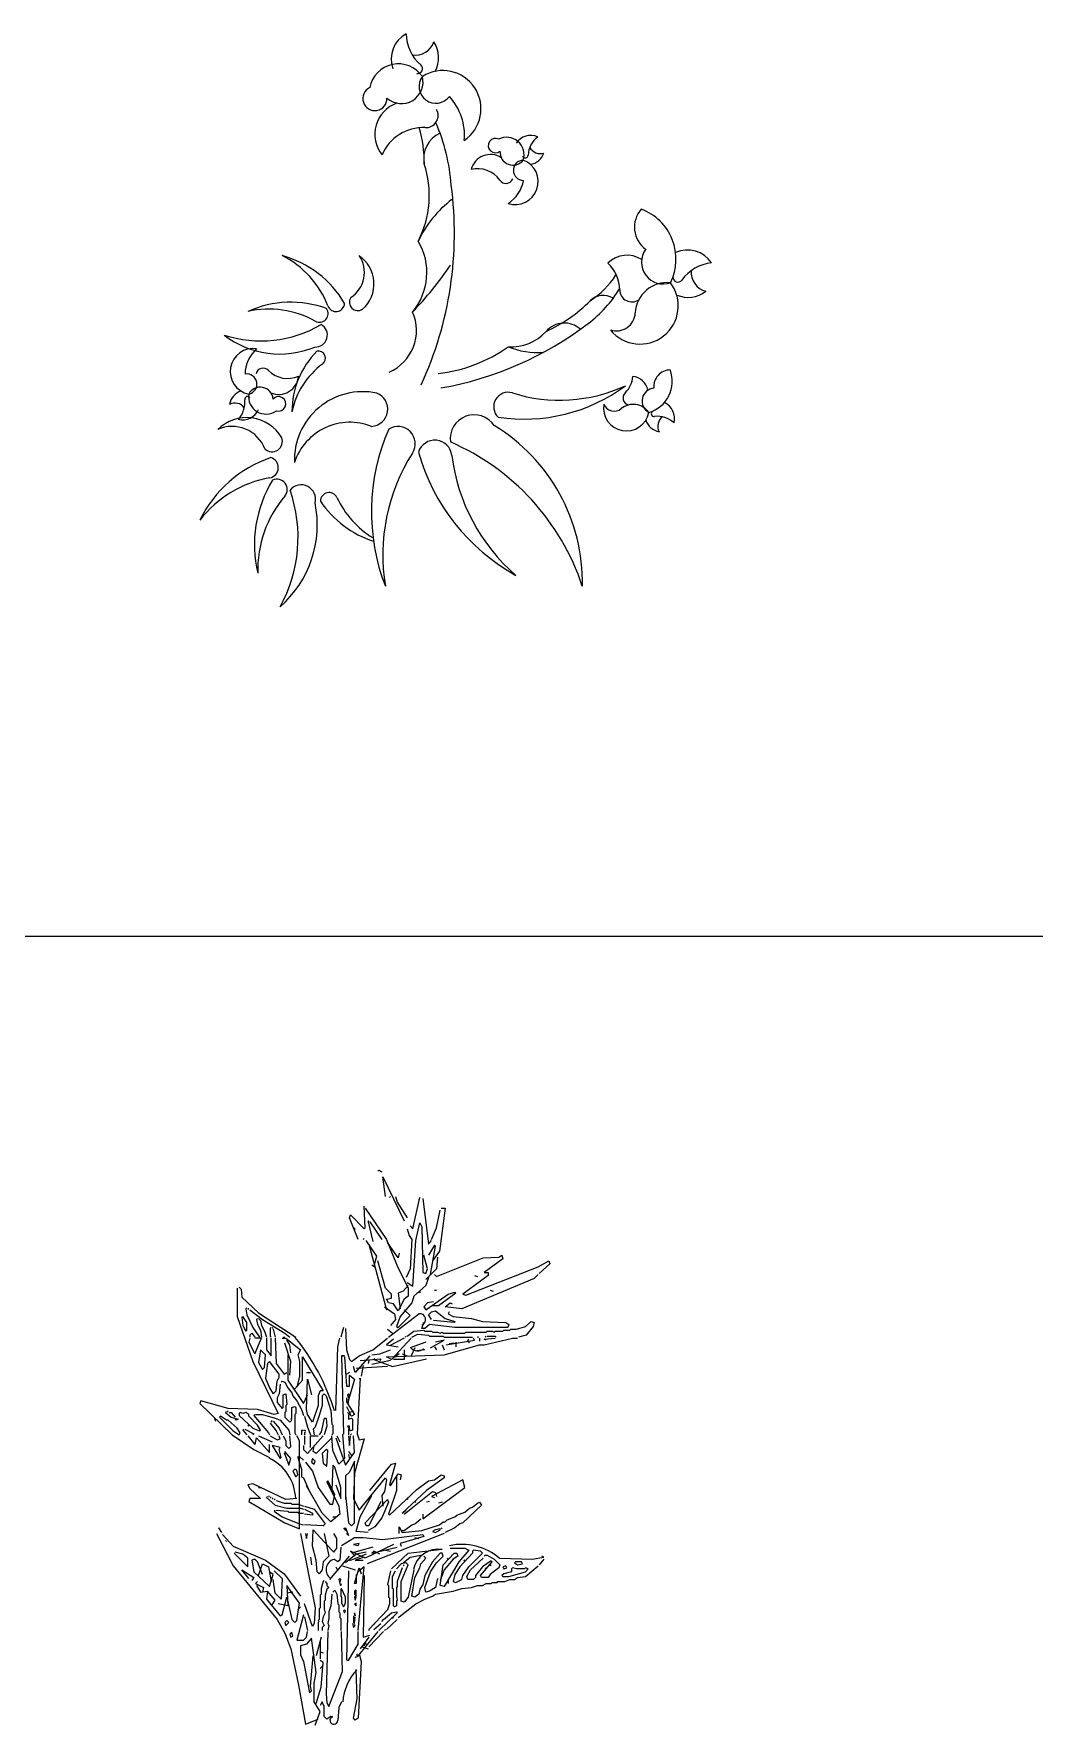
# Model space of a CAD drawing. Header units: millimetres. Extents: x 284148 to 331264, y 78716 to 101523.
# Drawn here: x 315085 to 318891, y 89466 to 95900 of the extents above; entities that cross this region are included whole.
import ezdxf

# ---------------------------------------------------------------- set-up
doc = ezdxf.new("R2010")
doc.units = ezdxf.units.MM
doc.layers.add('www.cad-blocks.net', color=7, linetype='Continuous')

# ---------------------------------------------------------------- blocks, each defined once
blk = doc.blocks.new('A$C7C1D5A16')
for centre, radius, start, end in [((838, 2083.2), 110.5, 118.69236, 198.90663), ((941.1, 2181), 156.2, 180.3306, 229.73372), ((819.9, 2174), 74.6, 260.28803, 340.78964), ((797.9, 2089.5), 110.1, 331.76072, 32.96368), ((755.1, 1954.9), 110.9, 34.62404, 169.37671), ((828.1, 2047.6), 18.7, 261.11853, 49.73372), ((766.3, 1997.3), 82.7, 228.54531, 14.48087), ((897.9, 1980), 64, 143.70498, 323.36093), ((923.9, 1895), 145.4, 304.07791, 122.24481), ((665.7, 1933.9), 45.9, 115.41286, 1.74145), ((789.9, 1795.4), 216.5, 354.48358, 42.58242), ((791.3, 1797.8), 125.9, 109.57398, 218.5089), ((860.2, 1869.5), 46.2, 265.87849, 29.59515), ((850.3, 1652.2), 171.3, 87.80547, 156.90038), ((364.9, 1688.3), 488.7, 359.60502, 16.02094), ((956.1, 1706.5), 104.8, 113.96926, 191.8338), ((250, 1556.1), 707.7, 3.89612, 23.82534), ((1124.2, 1755), 27.5, 62.83986, 309.16845), ((1166.8, 1720.1), 66.5, 342.05104, 116.80371), ((1258.1, 1727.4), 66.3, 66.11936, 146.33363), ((1342.4, 1713.9), 93.7, 127.7576, 177.16072), ((1294.8, 1769.1), 44.8, 207.71503, 288.21665), ((492, 1565.4), 380.8, 333.09577, 18.29709), ((1105.1, 1645.5), 75.6, 57.00098, 165.9359), ((1191.1, 1730.2), 49.6, 175.97231, 321.90787), ((1199.8, 1617.8), 87.2, 251.50491, 69.67181), ((1230.9, 1661.2), 38.4, 91.13198, 270.78794), ((1237.6, 1719.1), 11.2, 208.54553, 357.16072), ((1246.6, 1748.8), 66.1, 279.18772, 340.39068), ((1057.3, 1564.3), 102.8, 35.23248, 104.32738), ((1164.4, 1638.8), 27.7, 213.30549, 337.02215), ((1103.5, 1645.3), 129.9, 301.91058, 350.00942), ((1206.9, 1217.9), 414.2, 126.766, 155.25366), ((-408.4, 1421.9), 1376.6, 335.2259, 7.60996), ((1757.7, 1444.8), 104.4, 139.0942, 234.04378), ((1609.1, 1323.2), 202.4, 333.6068, 69.84738), ((629.4, 1272), 234, 319.96882, 30.65932), ((1762.9, 1311.2), 82.7, 143.51231, 289.44787), ((1854.7, 1247.2), 110.5, 33.65936, 113.87362), ((211.4, 958.4), 391.3, 30.02269, 74.96357), ((150.6, 1014.3), 360.7, 21.21352, 63.24297), ((514.4, 1272), 111.5, 302.06648, 35.25457), ((532.2, 1229), 130, 311.84104, 55.70555), ((-178.6, 2069.2), 1368.5, 316.16904, 325.78349), ((1624.8, 1235.2), 102.8, 56.92908, 134.85386), ((1454.6, 1203.7), 142.9, 0.84549, 46.8638), ((1961.1, 1152.9), 156.2, 95.2976, 144.70072), ((1308.1, 1438.2), 325.8, 302.85904, 327.52722), ((1674.6, 1145.3), 145.4, 219.04491, 37.21181), ((1601.5, 1251.4), 22, 143.31667, 147.52722), ((1777.4, 1113), 120.9, 83.83332, 177.27547), ((1818.4, 1254), 18.7, 176.08552, 324.70072), ((1943.6, 1273.1), 74.6, 175.25503, 255.75664), ((345.1, 768), 391.3, 69.5681, 114.50898), ((601.4, 1160), 32.9, 147.71867, 302.24609), ((1082.6, 1565.6), 568.1, 294.40299, 315.08782), ((1192.4, 1453.8), 471.8, 307.15014, 329.11092), ((1534.3, 1115.2), 69.9, 57.22328, 135.08782), ((1643.7, 1206.5), 46.2, 180.84549, 304.56215), ((1857.5, 1287.7), 110.1, 246.72772, 307.93068), ((262.7, 772.3), 360.7, 60.75893, 102.78838), ((454.9, 1115.7), 32.9, 240.75893, 35.28635), ((517.5, 1156.7), 32.9, 201.21352, 355.74094), ((652.4, 1051.1), 171.4, 293.19987, 24.25295), ((1584.5, 1122.2), 72.1, 251.55125, 357.27547), ((231.6, 1466.7), 454.6, 252.04513, 300.32957), ((303.4, 1309.4), 347.3, 232.3972, 292.57331), ((439.3, 1034.2), 45.6, 266.81496, 61.34238), ((689.5, 2117.5), 1304.5, 280.01468, 307.15014), ((1185.5, 1166.4), 176.9, 265.77083, 318.12692), ((1386.6, 988.7), 91.3, 47.6866, 139.33099), ((202, 895.6), 87.2, 80.96234, 259.12924), ((301.5, 884.3), 129.9, 131.36801, 179.46685), ((676.3, 743), 326.1, 135.1626, 180.10348), ((450.2, 946.1), 27.4, 306.35343, 100.88086), ((849.9, 1437.1), 551.4, 275.84532, 305.80576), ((1286.7, 1270.3), 302.8, 247.83022, 273.73337), ((240.3, 880.7), 27.7, 42.76292, 166.47958), ((644.6, 681.9), 300.6, 126.35343, 168.38289), ((1676, 857.1), 121.5, 285.25422, 21.4948), ((1789.8, 839), 62.7, 90.74162, 185.69121), ((178.5, 847.7), 38.4, 280.58941, 100.24536), ((333.8, 971.8), 102.8, 224.6899, 293.78481), ((299.9, 883.8), 75.6, 246.45841, 355.39333), ((1232.2, 1366.4), 652.2, 261.44603, 306.38691), ((1368.2, 1387.7), 601.2, 252.63686, 294.66631), ((1560.8, 878.8), 85.8, 312.49291, 358.51122), ((1642.8, 815), 61.7, 8.5765, 86.50128), ((177.4, 758.7), 66.1, 108.64515, 169.84811), ((133.1, 730.7), 44.8, 37.17246, 117.67407), ((77.1, 777.4), 93.7, 317.21503, 6.61815), ((181.3, 789.5), 11.2, 38.00295, 186.61815), ((251.3, 800.1), 66.5, 171.50847, 306.26114), ((229, 786.2), 49.6, 5.42974, 151.3653), ((299.1, 772.7), 27.5, 252.29729, 138.62588), ((619.2, 559), 259.9, 78.12447, 181.98898), ((648.6, 752.2), 65.7, 274.0021, 68.52952), ((1172.4, 761.6), 54.8, 72.63686, 227.16428), ((1637.5, 795.1), 27.7, 132.49291, 256.20957), ((1731.9, 783.4), 49.6, 95.15973, 241.09529), ((1739.8, 716.7), 66.3, 345.30678, 65.52105), ((177.1, 564), 156, 30.74172, 134.60623), ((162.4, 777.9), 66.3, 255.57679, 335.79105), ((1043.3, 639.7), 91.3, 33.09838, 187.6258), ((1622.4, 756.8), 87.2, 170.69233, 348.85923), ((1576.1, 788), 43.3, 203.19868, 308.92289), ((1648.9, 697.9), 72.6, 35.48074, 128.92289), ((1759.1, 731.6), 66.1, 198.37514, 259.5781), ((1728.4, 735.7), 11.2, 127.73295, 276.34814), ((1740, 631.4), 93.7, 46.94502, 96.34814), ((1786.9, 687.2), 44.8, 126.90245, 207.40407), ((122.3, 553), 133.8, 20.96716, 114.15524), ((274.3, 629.5), 39.4, 226.61935, 21.14677), ((571, 479.4), 223, 68.34991, 161.538), ((1435.1, 362), 782.7, 156.30612, 201.247), ((753.3, 620.8), 65.7, 327.49695, 122.02437), ((760.5, 95), 694.7, 358.68063, 58.85674), ((1417.2, 197.8), 721.5, 147.49695, 189.5264), ((893.4, 568.4), 65.7, 7.04236, 161.56978), ((1583.9, 803), 782.7, 195.85153, 240.79241), ((591.9, -207), 909.2, 18.32856, 66.613), ((421.6, 123.8), 469.6, 108.92337, 153.86425), ((258.8, 530), 39.4, 280.1142, 74.64162), ((1674.6, 665), 721.5, 187.04236, 229.07181), ((341.8, 65), 432.9, 100.1142, 142.14365), ((676.7, 237.2), 469.6, 148.46878, 193.40965), ((292.6, 446.8), 39.4, 319.65961, 114.18703), ((385, 409.6), 54.8, 345.71563, 140.24305), ((652.7, 141.1), 432.9, 139.65961, 181.68906), ((-172.2, 264.9), 545.5, 330.94581, 19.23025), ((29.6, 313.2), 416.8, 311.29788, 11.47399), ((491.3, 402.1), 32.9, 25.25411, 179.78153), ((782.6, 621.4), 391.3, 214.06328, 251.82082), ((847.3, 570), 360.7, 205.25411, 238.49515)]:
    blk.add_arc(centre, radius, start, end)
blk = doc.blocks.new('A$C30AC3F94')
for p, q in [((676.7, 2108.1), (680.4, 2111.8)), ((680.4, 2111.8), (691.6, 2104.4)), ((695.3, 2085.8), (777.1, 1918.5)), ((706.4, 2011.4), (695.3, 2085.8)), ((721.3, 2007.7), (725, 2011.4)), ((743.6, 2011.4), (751, 1989.1)), ((810.5, 1888.7), (836.6, 2007.7)), ((836.6, 2007.7), (832.8, 2000.3)), ((847.7, 2004), (870, 1829.2)), ((568.9, 1929.6), (572.6, 1940.8)), ((572.6, 1940.8), (624.6, 1888.7)), ((628.4, 1892.4), (624.6, 1974.2)), ((628.4, 1966.8), (710.1, 1847.8)), ((751, 1989.1), (788.2, 1929.6)), ((899.8, 1892.4), (914.6, 1959.4)), ((933.2, 1966.8), (910.9, 1803.2)), ((918.4, 1966.8), (933.2, 1966.8)), ((602.3, 1847.8), (568.9, 1929.6)), ((587.5, 1892.4), (587.5, 1881.3)), ((624.6, 1888.7), (628.4, 1892.4)), ((639.5, 1914.8), (643.2, 1918.5)), ((643.2, 1918.5), (639.5, 1914.8)), ((639.5, 1914.8), (658.1, 1840.4)), ((646.9, 1914.8), (691.6, 1847.8)), ((788.2, 1888.7), (795.7, 1862.7)), ((799.4, 1899.9), (810.5, 1888.7)), ((821.7, 1844.1), (836.6, 1911)), ((836.6, 1911), (844, 1896.2)), ((844, 1896.2), (847.7, 1721.4)), ((881.2, 1847.8), (899.8, 1892.4)), ((620.9, 1847.8), (624.6, 1851.5)), ((673, 1784.6), (632.1, 1844.1)), ((643.2, 1829.2), (710.1, 1580.1)), ((710.1, 1847.8), (751, 1747.4)), ((754.8, 1777.2), (713.9, 1836.7)), ((795.7, 1862.7), (806.8, 1847.8)), ((806.8, 1847.8), (799.4, 1736.3)), ((810.5, 1669.4), (821.7, 1844.1)), ((870, 1829.2), (881.2, 1844.1)), ((892.3, 1825.5), (870, 1788.3)), ((877.5, 1714), (896, 1821.8)), ((910.9, 1803.2), (884.9, 1766)), ((896, 1821.8), (892.3, 1825.5)), ((654.4, 1751.2), (661.8, 1743.7)), ((661.8, 1743.7), (673, 1784.6)), ((706.4, 1661.9), (676.7, 1766)), ((751, 1747.4), (791.9, 1661.9)), ((758.5, 1795.8), (754.8, 1777.2)), ((866.3, 1736.3), (851.4, 1788.3)), ((903.5, 1780.9), (899.8, 1736.3)), ((899.8, 1706.5), (1078.2, 1777.2)), ((1011.3, 1635.9), (1286.4, 1743.7)), ((1078.2, 1777.2), (1137.7, 1780.9)), ((1152.6, 1773.5), (1081.9, 1721.4)), ((1137.7, 1780.9), (1148.9, 1788.3)), ((1148.9, 1788.3), (1152.6, 1773.5)), ((1286.4, 1743.7), (1327.3, 1766)), ((1331, 1754.9), (1290.1, 1717.7)), ((1327.3, 1766), (1331, 1754.9)), ((791.9, 1673.1), (773.4, 1650.8)), ((799.4, 1736.3), (784.5, 1702.8)), ((788.2, 1684.2), (810.5, 1669.4)), ((858.9, 1673.1), (814.2, 1632.2)), ((847.7, 1721.4), (858.9, 1717.7)), ((858.9, 1717.7), (866.3, 1736.3)), ((899.8, 1736.3), (858.9, 1695.4)), ((870, 1702.8), (858.9, 1673.1)), ((892.3, 1714), (899.8, 1706.5)), ((1271.6, 1699.1), (996.4, 1583.9)), ((1096.8, 1710.3), (1000.1, 1639.6)), ((1044.8, 1710.3), (1055.9, 1706.5)), ((1081.9, 1721.4), (1096.8, 1721.4)), ((1096.8, 1721.4), (1096.8, 1710.3)), ((1286.4, 1714), (1271.6, 1699.1)), ((141.3, 1661.9), (141.3, 1554.1)), ((148.7, 1665.7), (156.2, 1658.2)), ((156.2, 1658.2), (159.9, 1628.5)), ((159.9, 1628.5), (223.1, 1569)), ((728.7, 1639.6), (706.4, 1661.9)), ((710.1, 1621), (728.7, 1624.8)), ((717.6, 1606.2), (710.1, 1621)), ((728.7, 1624.8), (728.7, 1639.6)), ((773.4, 1650.8), (754.8, 1643.3)), ((754.8, 1643.3), (762.2, 1583.9)), ((777.1, 1621), (754.8, 1576.4)), ((791.9, 1632.2), (777.1, 1621)), ((791.9, 1661.9), (791.9, 1632.2)), ((814.2, 1632.2), (806.8, 1606.2)), ((840.3, 1647.1), (825.4, 1643.3)), ((858.9, 1580.1), (944.4, 1639.6)), ((888.6, 1609.9), (866.3, 1606.2)), ((892.3, 1654.5), (899.8, 1654.5)), ((974.1, 1643.3), (907.2, 1595)), ((944.4, 1639.6), (970.4, 1647.1)), ((970.4, 1647.1), (974.1, 1643.3)), ((1000.1, 1639.6), (1011.3, 1635.9)), ((1104.2, 1654.5), (1115.4, 1650.8)), ((141.3, 1554.1), (200.8, 1383.1)), ((163.6, 1554.1), (159.9, 1550.4)), ((159.9, 1550.4), (163.6, 1520.7)), ((178.5, 1531.8), (163.6, 1554.1)), ((174.8, 1583.9), (178.5, 1587.6)), ((178.5, 1587.6), (174.8, 1583.9)), ((174.8, 1583.9), (178.5, 1561.5)), ((178.5, 1561.5), (200.8, 1513.2)), ((182.2, 1583.9), (185.9, 1583.9)), ((185.9, 1583.9), (182.2, 1583.9)), ((189.6, 1580.1), (238, 1543)), ((215.7, 1543), (219.4, 1546.7)), ((219.4, 1546.7), (215.7, 1543)), ((223.1, 1569), (364.4, 1476)), ((223.1, 1546.7), (230.5, 1539.2)), ((702.7, 1591.3), (739.9, 1565.3)), ((736.2, 1602.4), (717.6, 1606.2)), ((717.6, 1476), (832.8, 1565.3)), ((754.8, 1576.4), (736.2, 1602.4)), ((739.9, 1565.3), (743.6, 1543)), ((762.2, 1554.1), (747.3, 1516.9)), ((754.8, 1513.2), (799.4, 1557.8)), ((806.8, 1606.2), (762.2, 1554.1)), ((799.4, 1557.8), (777.1, 1580.1)), ((866.3, 1606.2), (851.4, 1591.3)), ((851.4, 1591.3), (858.9, 1580.1)), ((870, 1561.5), (881.2, 1572.7)), ((881.2, 1543), (870, 1561.5)), ((881.2, 1572.7), (896, 1576.4)), ((907.2, 1595), (884.9, 1595)), ((896, 1576.4), (933.2, 1546.7)), ((933.2, 1591.3), (951.8, 1606.2)), ((996.4, 1583.9), (933.2, 1591.3)), ((933.2, 1546.7), (970.4, 1535.5)), ((948.1, 1572.7), (944.4, 1565.3)), ((944.4, 1565.3), (963, 1554.1)), ((951.8, 1606.2), (959.2, 1602.4)), ((963, 1554.1), (1033.6, 1546.7)), ((1033.6, 1546.7), (1074.5, 1535.5)), ((163.6, 1520.7), (174.8, 1498.3)), ((174.8, 1498.3), (178.5, 1502.1)), ((178.5, 1502.1), (178.5, 1531.8)), ((189.6, 1483.5), (197.1, 1490.9)), ((189.6, 1483.5), (189.6, 1476)), ((197.1, 1490.9), (208.2, 1476)), ((200.8, 1513.2), (226.8, 1476)), ((215.7, 1543), (219.4, 1524.4)), ((219.4, 1524.4), (230.5, 1502.1)), ((230.5, 1539.2), (234.2, 1520.7)), ((230.5, 1502.1), (234.2, 1476)), ((234.2, 1520.7), (245.4, 1498.3)), ((238, 1543), (323.5, 1490.9)), ((245.4, 1498.3), (252.8, 1476)), ((267.7, 1509.5), (271.4, 1513.2)), ((271.4, 1513.2), (267.7, 1509.5)), ((267.7, 1509.5), (267.7, 1479.8)), ((275.1, 1513.2), (278.9, 1509.5)), ((278.9, 1509.5), (275.1, 1513.2)), ((278.9, 1505.8), (286.3, 1476)), ((323.5, 1490.9), (342.1, 1476)), ((546.6, 1513.2), (535.4, 1476)), ((554, 1509.5), (557.7, 1427.7)), ((713.9, 1505.8), (732.5, 1490.9)), ((743.6, 1543), (725, 1520.7)), ((747.3, 1516.9), (754.8, 1513.2)), ((788.2, 1479.8), (814.2, 1498.3)), ((806.8, 1476), (829.1, 1487.2)), ((814.2, 1498.3), (851.4, 1502.1)), ((829.1, 1487.2), (870, 1483.5)), ((844, 1509.5), (851.4, 1531.8)), ((855.1, 1509.5), (844, 1509.5)), ((851.4, 1531.8), (847.7, 1528.1)), ((851.4, 1502.1), (855.1, 1498.3)), ((873.7, 1524.4), (855.1, 1509.5)), ((855.1, 1498.3), (881.2, 1498.3)), ((870, 1483.5), (873.7, 1479.8)), ((970.4, 1513.2), (873.7, 1524.4)), ((881.2, 1498.3), (884.9, 1494.6)), ((884.9, 1494.6), (903.5, 1494.6)), ((966.7, 1531.8), (888.6, 1539.2)), ((903.5, 1494.6), (914.6, 1490.9)), ((914.6, 1490.9), (922.1, 1494.6)), ((922.1, 1494.6), (925.8, 1490.9)), ((925.8, 1490.9), (1007.6, 1490.9)), ((970.4, 1535.5), (966.7, 1531.8)), ((1171.2, 1513.2), (970.4, 1513.2)), ((1007.6, 1490.9), (1011.3, 1494.6)), ((1011.3, 1494.6), (1089.4, 1494.6)), ((1074.5, 1535.5), (1163.7, 1531.8)), ((1089.4, 1494.6), (1093.1, 1498.3)), ((1093.1, 1498.3), (1111.7, 1498.3)), ((1111.7, 1498.3), (1119.1, 1494.6)), ((1119.1, 1494.6), (1122.8, 1498.3)), ((1122.8, 1498.3), (1152.6, 1498.3)), ((1152.6, 1498.3), (1156.3, 1502.1)), ((1156.3, 1502.1), (1178.6, 1502.1)), ((1163.7, 1531.8), (1174.9, 1524.4)), ((1174.9, 1524.4), (1171.2, 1513.2)), ((1178.6, 1502.1), (1182.3, 1505.8)), ((1182.3, 1505.8), (1204.6, 1505.8)), ((1204.6, 1505.8), (1238.1, 1516.9)), ((1241.8, 1483.5), (1212.1, 1476)), ((1238.1, 1516.9), (1260.4, 1535.5)), ((1267.8, 1516.9), (1241.8, 1483.5)), ((1260.4, 1535.5), (1271.6, 1531.8)), ((1271.6, 1531.8), (1267.8, 1516.9)), ((189.6, 1472.3), (185.9, 1457.4)), ((185.9, 1457.4), (208.2, 1412.8)), ((234.2, 1472.3), (208.2, 1472.3)), ((208.2, 1412.8), (234.2, 1472.3)), ((230.5, 1427.7), (223.1, 1379.4)), ((249.1, 1409.1), (230.5, 1427.7)), ((252.8, 1472.3), (252.8, 1427.7)), ((252.8, 1427.7), (271.4, 1405.4)), ((267.7, 1479.8), (271.4, 1476)), ((271.4, 1405.4), (271.4, 1472.3)), ((286.3, 1472.3), (290, 1375.6)), ((312.3, 1472.3), (327.2, 1472.3)), ((316, 1476), (323.5, 1476)), ((345.8, 1383.1), (323.5, 1453.7)), ((327.2, 1472.3), (383, 1427.7)), ((342.1, 1446.3), (330.9, 1464.9)), ((345.8, 1416.5), (342.1, 1446.3)), ((383, 1427.7), (371.8, 1409.1)), ((516.8, 1197.2), (524.2, 1438.9)), ((524.2, 1438.9), (531.7, 1472.3)), ((557.7, 1427.7), (568.9, 1390.5)), ((606, 1405.4), (658.1, 1427.7)), ((658.1, 1427.7), (713.9, 1472.3)), ((684.1, 1412.8), (725, 1427.7)), ((736.2, 1468.6), (710.1, 1446.3)), ((710.1, 1446.3), (754.8, 1438.9)), ((777.1, 1472.3), (721.3, 1442.6)), ((803.1, 1472.3), (728.7, 1390.5)), ((777.1, 1427.7), (777.1, 1390.5)), ((780.8, 1476), (784.5, 1479.8)), ((784.5, 1479.8), (780.8, 1476)), ((858.9, 1457.4), (799.4, 1435.1)), ((818, 1435.1), (803.1, 1405.4)), ((855.1, 1427.7), (825.4, 1424)), ((873.7, 1479.8), (925.8, 1479.8)), ((877.5, 1435.1), (929.5, 1464.9)), ((892.3, 1438.9), (899.8, 1427.7)), ((929.5, 1464.9), (896, 1457.4)), ((922.1, 1446.3), (929.5, 1427.7)), ((925.8, 1479.8), (929.5, 1476)), ((929.5, 1476), (1037.3, 1476)), ((929.5, 1409.1), (1063.4, 1446.3)), ((936.9, 1446.3), (1044.8, 1464.9)), ((966.7, 1453.7), (948.1, 1450)), ((974.1, 1457.4), (974.1, 1438.9)), ((1018.7, 1464.9), (1022.5, 1468.6)), ((1022.5, 1468.6), (1018.7, 1464.9)), ((1026.2, 1453.7), (1018.7, 1464.9)), ((1044.8, 1464.9), (1041, 1472.3)), ((1055.9, 1476), (1059.6, 1476)), ((1059.6, 1476), (1055.9, 1476)), ((1063.4, 1472.3), (1063.4, 1461.2)), ((1063.4, 1446.3), (1081.9, 1446.3)), ((1081.9, 1446.3), (1189.8, 1472.3)), ((1081.9, 1468.6), (1122.8, 1472.3)), ((1089.4, 1464.9), (1081.9, 1468.6)), ((1085.7, 1476), (1089.4, 1479.8)), ((1089.4, 1479.8), (1085.7, 1476)), ((1093.1, 1479.8), (1122.8, 1479.8)), ((1122.8, 1479.8), (1126.6, 1476)), ((1189.8, 1472.3), (1208.4, 1472.3)), ((200.8, 1383.1), (297.5, 1186)), ((223.1, 1379.4), (238, 1353.3)), ((238, 1353.3), (245.4, 1360.8)), ((245.4, 1360.8), (249.1, 1409.1)), ((256.6, 1375.6), (249.1, 1319.9)), ((264, 1383.1), (256.6, 1375.6)), ((301.2, 1334.8), (264, 1383.1)), ((290, 1375.6), (319.8, 1334.8)), ((334.6, 1409.1), (334.6, 1312.4)), ((342.1, 1331), (345.8, 1383.1)), ((371.8, 1409.1), (379.2, 1383.1)), ((379.2, 1383.1), (379.2, 1327.3)), ((390.4, 1312.4), (390.4, 1401.7)), ((390.4, 1401.7), (468.5, 1271.5)), ((539.1, 1405.4), (550.3, 1405.4)), ((550.3, 1405.4), (539.1, 1405.4)), ((539.1, 1405.4), (546.6, 1108)), ((550.3, 1401.7), (557.7, 1290.1)), ((568.9, 1390.5), (576.3, 1383.1)), ((576.3, 1383.1), (606, 1405.4)), ((591.2, 1342.2), (583.7, 1364.5)), ((646.9, 1405.4), (591.2, 1342.2)), ((713.9, 1364.5), (594.9, 1357.1)), ((609.8, 1386.8), (687.8, 1394.2)), ((620.9, 1368.2), (613.5, 1327.3)), ((643.2, 1386.8), (639.5, 1375.6)), ((654.4, 1409.1), (684.1, 1412.8)), ((725, 1386.8), (654.4, 1371.9)), ((665.5, 1394.2), (661.8, 1390.5)), ((661.8, 1390.5), (732.5, 1364.5)), ((687.8, 1394.2), (684.1, 1386.8)), ((710.1, 1401.7), (929.5, 1409.1)), ((728.7, 1390.5), (710.1, 1401.7)), ((732.5, 1364.5), (862.6, 1394.2)), ((758.5, 1412.8), (736.2, 1398)), ((777.1, 1390.5), (736.2, 1390.5)), ((769.6, 1412.8), (788.2, 1405.4)), ((249.1, 1319.9), (264, 1282.7)), ((290, 1271.5), (293.7, 1308.7)), ((293.7, 1308.7), (301.2, 1323.6)), ((301.2, 1323.6), (301.2, 1334.8)), ((304.9, 1297.6), (301.2, 1260.4)), ((308.6, 1305), (312.3, 1308.7)), ((312.3, 1308.7), (323.5, 1305)), ((319.8, 1334.8), (330.9, 1342.2)), ((323.5, 1305), (334.6, 1282.7)), ((334.6, 1312.4), (394.1, 1223.2)), ((360.7, 1279), (390.4, 1312.4)), ((379.2, 1327.3), (368.1, 1286.4)), ((405.3, 1342.2), (420.1, 1342.2)), ((405.3, 1200.9), (409, 1316.2)), ((409, 1316.2), (423.9, 1256.7)), ((568.9, 1342.2), (557.7, 1334.8)), ((557.7, 1290.1), (568.9, 1290.1)), ((587.5, 1316.2), (561.4, 1223.2)), ((568.9, 1290.1), (568.9, 1331)), ((568.9, 1331), (587.5, 1316.2)), ((609.8, 1319.9), (598.6, 1108)), ((609.8, 1319.9), (606, 1316.2)), ((3.7, 1234.4), (0, 1223.2)), ((0, 1223.2), (122.7, 1104.2)), ((107.8, 1204.6), (3.7, 1234.4)), ((264, 1282.7), (278.9, 1260.4)), ((278.9, 1260.4), (290, 1271.5)), ((301.2, 1260.4), (293.7, 1245.5)), ((293.7, 1245.5), (293.7, 1226.9)), ((293.7, 1226.9), (312.3, 1204.6)), ((316, 1256.7), (327.2, 1260.4)), ((316, 1208.3), (316, 1256.7)), ((327.2, 1260.4), (330.9, 1219.5)), ((334.6, 1282.7), (349.5, 1264.1)), ((349.5, 1264.1), (353.2, 1253)), ((353.2, 1253), (368.1, 1234.4)), ((368.1, 1234.4), (386.7, 1200.9)), ((394.1, 1223.2), (409, 1256.7)), ((457.3, 1271.5), (449.9, 1253)), ((449.9, 1253), (449.9, 1215.8)), ((468.5, 1271.5), (457.3, 1271.5)), ((464.8, 1253), (472.2, 1260.4)), ((464.8, 1253), (464.8, 1215.8)), ((472.2, 1260.4), (479.6, 1253)), ((479.6, 1253), (498.2, 1197.2)), ((557.7, 1245.5), (557.7, 1230.6)), ((557.7, 1230.6), (565.1, 1223.2)), ((565.1, 1260.4), (561.4, 1256.7)), ((561.4, 1256.7), (565.1, 1245.5)), ((561.4, 1223.2), (587.5, 1182.3)), ((568.9, 1256.7), (565.1, 1260.4)), ((565.1, 1245.5), (568.9, 1256.7)), ((565.1, 1223.2), (565.1, 1241.8)), ((55.8, 1167.4), (59.5, 1156.3)), ((78.1, 1174.9), (74.4, 1171.2)), ((74.4, 1171.2), (126.4, 1119.1)), ((100.4, 1160), (78.1, 1174.9)), ((96.7, 1189.8), (100.4, 1193.5)), ((100.4, 1193.5), (96.7, 1189.8)), ((96.7, 1189.8), (119, 1171.2)), ((107.8, 1160), (100.4, 1160)), ((104.1, 1193.5), (107.8, 1193.5)), ((107.8, 1193.5), (104.1, 1193.5)), ((219.4, 1200.9), (107.8, 1204.6)), ((141.3, 1130.3), (107.8, 1160)), ((111.6, 1189.8), (119, 1189.8)), ((119, 1189.8), (133.9, 1171.2)), ((119, 1171.2), (145, 1163.7)), ((137.6, 1160), (133.9, 1163.7)), ((145, 1163.7), (137.6, 1160)), ((152.5, 1189.8), (148.7, 1186)), ((148.7, 1186), (148.7, 1178.6)), ((148.7, 1178.6), (200.8, 1130.3)), ((163.6, 1186), (152.5, 1189.8)), ((174.8, 1189.8), (163.6, 1186)), ((185.9, 1182.3), (174.8, 1189.8)), ((185.9, 1174.9), (185.9, 1182.3)), ((219.4, 1141.4), (185.9, 1174.9)), ((204.5, 1178.6), (208.2, 1182.3)), ((208.2, 1182.3), (204.5, 1178.6)), ((204.5, 1178.6), (260.3, 1111.7)), ((211.9, 1182.3), (238, 1182.3)), ((282.6, 1182.3), (219.4, 1200.9)), ((238, 1182.3), (286.3, 1167.4)), ((297.5, 1186), (282.6, 1182.3)), ((286.3, 1167.4), (304.9, 1160)), ((304.9, 1160), (338.3, 1122.8)), ((312.3, 1204.6), (316, 1208.3)), ((327.2, 1193.5), (323.5, 1189.8)), ((323.5, 1189.8), (323.5, 1171.2)), ((323.5, 1171.2), (342.1, 1152.6)), ((330.9, 1219.5), (327.2, 1215.8)), ((327.2, 1215.8), (327.2, 1193.5)), ((342.1, 1152.6), (349.5, 1160)), ((345.8, 1163.7), (349.5, 1167.4)), ((349.5, 1160), (345.8, 1163.7)), ((349.5, 1208.3), (360.7, 1212.1)), ((349.5, 1167.4), (349.5, 1208.3)), ((360.7, 1212.1), (364.4, 1208.3)), ((364.4, 1186), (360.7, 1182.3)), ((360.7, 1182.3), (360.7, 1111.7)), ((364.4, 1208.3), (364.4, 1186)), ((386.7, 1200.9), (394.1, 1178.6)), ((397.8, 1174.9), (409, 1134)), ((409, 1182.3), (405.3, 1200.9)), ((427.6, 1152.6), (409, 1182.3)), ((449.9, 1215.8), (427.6, 1152.6)), ((453.6, 1178.6), (438.7, 1134)), ((464.8, 1215.8), (453.6, 1178.6)), ((472.2, 1167.4), (461, 1115.4)), ((472.2, 1167.4), (479.6, 1167.4)), ((479.6, 1167.4), (483.3, 1137.7)), ((498.2, 1197.2), (501.9, 1145.1)), ((557.7, 1212.1), (572.6, 1182.3)), ((576.3, 1174.9), (561.4, 1189.8)), ((565.1, 1182.3), (565.1, 1163.7)), ((565.1, 1163.7), (576.3, 1167.4)), ((583.7, 1193.5), (568.9, 1189.8)), ((587.5, 1182.3), (576.3, 1174.9)), ((576.3, 1167.4), (580, 1163.7)), ((580, 1163.7), (580, 1122.8)), ((122.7, 1104.2), (204.5, 1048.5)), ((126.4, 1119.1), (148.7, 1104.2)), ((152.5, 1111.7), (141.3, 1130.3)), ((148.7, 1104.2), (152.5, 1111.7)), ((163.6, 1122.8), (167.3, 1126.5)), ((167.3, 1126.5), (163.6, 1122.8)), ((163.6, 1122.8), (178.5, 1104.2)), ((171, 1126.5), (204.5, 1108)), ((182.2, 1141.4), (185.9, 1137.7)), ((185.9, 1137.7), (182.2, 1141.4)), ((182.2, 1100.5), (208.2, 1067.1)), ((200.8, 1130.3), (226.8, 1119.1)), ((204.5, 1108), (200.8, 1104.2)), ((230.5, 1122.8), (219.4, 1141.4)), ((223.1, 1100.5), (275.1, 1078.2)), ((226.8, 1119.1), (230.5, 1122.8)), ((260.3, 1111.7), (264, 1104.2)), ((267.7, 1148.9), (290, 1119.1)), ((267.7, 1100.5), (293.7, 1085.6)), ((271.4, 1156.3), (271.4, 1152.6)), ((271.4, 1152.6), (275.1, 1156.3)), ((275.1, 1156.3), (271.4, 1156.3)), ((278.9, 1156.3), (301.2, 1130.3)), ((290, 1119.1), (297.5, 1104.2)), ((301.2, 1130.3), (312.3, 1104.2)), ((304.9, 1089.4), (301.2, 1100.5)), ((316, 1100.5), (327.2, 1081.9)), ((338.3, 1122.8), (342.1, 1104.2)), ((345.8, 1059.6), (342.1, 1100.5)), ((360.7, 1111.7), (364.4, 1104.2)), ((379.2, 1081.9), (368.1, 1100.5)), ((386.7, 1122.8), (386.7, 1104.2)), ((386.7, 1122.8), (394.1, 1122.8)), ((397.8, 1122.8), (401.6, 1119.1)), ((401.6, 1119.1), (397.8, 1122.8)), ((397.8, 1111.7), (401.6, 1115.4)), ((401.6, 1115.4), (397.8, 1111.7)), ((397.8, 1111.7), (397.8, 1104.2)), ((397.8, 1100.5), (397.8, 1067.1)), ((409, 1134), (420.1, 1104.2)), ((409, 1033.6), (468.5, 1100.5)), ((420.1, 1055.9), (420.1, 1100.5)), ((420.1, 1100.5), (449.9, 1100.5)), ((438.7, 1134), (431.3, 1126.5)), ((431.3, 1126.5), (435, 1104.2)), ((461, 1115.4), (453.6, 1104.2)), ((483.3, 1137.7), (472.2, 1104.2)), ((501.9, 1145.1), (505.7, 1141.4)), ((505.7, 1108), (501.9, 1104.2)), ((505.7, 1044.8), (501.9, 1100.5)), ((505.7, 1141.4), (505.7, 1108)), ((520.5, 1100.5), (531.7, 1078.2)), ((546.6, 1108), (542.8, 1104.2)), ((542.8, 1104.2), (550.3, 1015)), ((561.4, 1137.7), (568.9, 1126.5)), ((568.9, 1137.7), (561.4, 1137.7)), ((572.6, 1119.1), (565.1, 1126.5)), ((565.1, 1126.5), (565.1, 1104.2)), ((565.1, 1100.5), (568.9, 1063.3)), ((568.9, 1126.5), (568.9, 1137.7)), ((568.9, 1063.3), (572.6, 1100.5)), ((580, 1122.8), (572.6, 1119.1)), ((572.6, 1104.2), (576.3, 1108)), ((576.3, 1108), (572.6, 1104.2)), ((587.5, 1037.3), (583.7, 1100.5)), ((598.6, 1108), (606, 1085.6)), ((204.5, 1048.5), (264, 1018.7)), ((208.2, 1067.1), (211.9, 1074.5)), ((211.9, 1074.5), (215.7, 1093.1)), ((215.7, 1093.1), (264, 1037.3)), ((264, 1037.3), (264, 1067.1)), ((275.1, 1063.3), (304.9, 1015)), ((304.9, 1055.9), (275.1, 1063.3)), ((293.7, 1085.6), (304.9, 1089.4)), ((301.2, 1048.5), (304.9, 1055.9)), ((308.6, 1018.7), (301.2, 1048.5)), ((319.8, 1037.3), (338.3, 989)), ((345.8, 1015), (323.5, 1041)), ((327.2, 1081.9), (327.2, 1063.3)), ((327.2, 1063.3), (338.3, 1052.2)), ((338.3, 1052.2), (345.8, 1059.6)), ((379.2, 747.3), (379.2, 1081.9)), ((394.1, 1063.3), (394.1, 1048.5)), ((394.1, 1048.5), (409, 1033.6)), ((431.3, 1041), (435, 1063.3)), ((442.5, 1033.6), (431.3, 1041)), ((501.9, 1093.1), (442.5, 1033.6)), ((479.6, 1048.5), (464.8, 1033.6)), ((464.8, 1033.6), (468.5, 996.4)), ((487.1, 1044.8), (479.6, 1048.5)), ((483.3, 985.3), (487.1, 1044.8)), ((528, 992.7), (505.7, 1044.8)), ((516.8, 1093.1), (554, 989)), ((554, 989), (587.5, 1037.3)), ((565.1, 1041), (576.3, 1026.2)), ((565.1, 1029.9), (568.9, 1011.3)), ((624.6, 1089.4), (587.5, 959.2)), ((606, 1085.6), (624.6, 1089.4)), ((304.9, 1015), (308.6, 1018.7)), ((338.3, 989), (345.8, 1015)), ((360.7, 974.1), (353.2, 966.7)), ((353.2, 966.7), (364.4, 944.4)), ((368.1, 970.4), (360.7, 974.1)), ((371.8, 951.8), (368.1, 970.4)), ((371.8, 1018.7), (375.5, 1022.4)), ((375.5, 1022.4), (371.8, 1018.7)), ((371.8, 1018.7), (386.7, 974.1)), ((379.2, 1022.4), (394.1, 1007.6)), ((386.7, 974.1), (386.7, 944.4)), ((401.6, 1000.1), (427.6, 966.7)), ((427.6, 1015), (423.9, 1000.1)), ((423.9, 1000.1), (435, 992.7)), ((438.7, 1003.9), (427.6, 1015)), ((427.6, 966.7), (449.9, 903.5)), ((435, 992.7), (438.7, 1003.9)), ((468.5, 996.4), (483.3, 985.3)), ((505.7, 989), (501.9, 892.3)), ((513.1, 981.5), (505.7, 989)), ((535.4, 903.5), (513.1, 981.5)), ((550.3, 1015), (528, 992.7)), ((587.5, 1003.9), (568.9, 963)), ((587.5, 769.6), (587.5, 1003.9)), ((646.9, 892.3), (728.7, 992.7)), ((743.6, 996.4), (721.3, 914.6)), ((728.7, 992.7), (743.6, 996.4)), ((200.8, 918.3), (182.2, 914.6)), ((182.2, 914.6), (189.6, 899.8)), ((327.2, 858.9), (200.8, 918.3)), ((223.1, 903.5), (234.2, 903.5)), ((364.4, 944.4), (371.8, 951.8)), ((386.7, 944.4), (394.1, 940.6)), ((394.1, 940.6), (416.4, 888.6)), ((464.8, 806.8), (405.3, 910.9)), ((449.9, 903.5), (494.5, 840.3)), ((487.1, 929.5), (483.3, 925.8)), ((483.3, 925.8), (528, 832.8)), ((513.1, 877.4), (487.1, 929.5)), ((516.8, 914.6), (535.4, 862.6)), ((535.4, 862.6), (535.4, 903.5)), ((568.9, 963), (554, 948.1)), ((554, 948.1), (554, 858.9)), ((587.5, 959.2), (583.7, 862.6)), ((606, 818), (706.4, 940.6)), ((710.1, 933.2), (702.7, 888.6)), ((706.4, 940.6), (710.1, 933.2)), ((721.3, 914.6), (725, 910.9)), ((725, 910.9), (754.8, 955.5)), ((747.3, 948.1), (747.3, 892.3)), ((754.8, 955.5), (765.9, 951.8)), ((765.9, 951.8), (762.2, 933.2)), ((825.4, 896), (870, 929.5)), ((847.7, 784.5), (1007.6, 903.5)), ((929.5, 940.6), (862.6, 892.3)), ((870, 929.5), (892.3, 933.2)), ((1000.1, 933.2), (881.2, 870)), ((892.3, 933.2), (918.4, 951.8)), ((918.4, 951.8), (929.5, 948.1)), ((929.5, 948.1), (929.5, 940.6)), ((1007.6, 903.5), (1000.1, 933.2)), ((189.6, 862.6), (185.9, 851.4)), ((185.9, 851.4), (323.5, 769.6)), ((189.6, 899.8), (230.5, 862.6)), ((230.5, 862.6), (189.6, 862.6)), ((252.8, 866.3), (256.6, 870)), ((256.6, 870), (252.8, 866.3)), ((252.8, 866.3), (286.3, 836.5)), ((260.3, 870), (264, 870)), ((264, 870), (260.3, 870)), ((267.7, 866.3), (271.4, 866.3)), ((271.4, 866.3), (267.7, 866.3)), ((275.1, 862.6), (278.9, 862.6)), ((278.9, 862.6), (275.1, 862.6)), ((282.6, 858.9), (286.3, 858.9)), ((286.3, 858.9), (282.6, 858.9)), ((286.3, 836.5), (330.9, 825.4)), ((290, 855.1), (319.8, 844)), ((319.8, 844), (345.8, 844)), ((368.1, 862.6), (327.2, 858.9)), ((345.8, 844), (349.5, 840.3)), ((349.5, 840.3), (375.5, 840.3)), ((375.5, 840.3), (394.1, 832.8)), ((494.5, 840.3), (505.7, 840.3)), ((505.7, 840.3), (513.1, 877.4)), ((554, 873.7), (565.1, 769.6)), ((583.7, 862.6), (606, 818)), ((609.8, 791.9), (654.4, 873.7)), ((628.4, 769.6), (713.9, 858.9)), ((687.8, 851.4), (643.2, 758.5)), ((702.7, 888.6), (691.6, 873.7)), ((691.6, 873.7), (695.3, 832.8)), ((717.6, 847.7), (691.6, 788.2)), ((713.9, 858.9), (717.6, 847.7)), ((747.3, 892.3), (717.6, 803.1)), ((721.3, 799.4), (825.4, 896)), ((862.6, 892.3), (769.6, 806.8)), ((777.1, 803.1), (884.9, 888.6)), ((788.2, 858.9), (791.9, 862.6)), ((818, 847.7), (821.7, 851.4)), ((873.7, 851.4), (862.6, 847.7)), ((881.2, 870), (892.3, 866.3)), ((884.9, 888.6), (896, 884.9)), ((896, 884.9), (899.8, 870)), ((922.1, 847.7), (907.2, 844)), ((1070.8, 836.5), (1000.1, 769.6)), ((1037.3, 829.1), (1055.9, 844)), ((1055.9, 844), (1063.4, 847.7)), ((1063.4, 847.7), (1070.8, 836.5)), ((282.6, 814.2), (286.3, 818)), ((286.3, 818), (282.6, 814.2)), ((282.6, 814.2), (312.3, 791.9)), ((290, 818), (334.6, 814.2)), ((312.3, 791.9), (379.2, 765.9)), ((330.9, 825.4), (383, 825.4)), ((334.6, 814.2), (338.3, 810.5)), ((338.3, 810.5), (371.8, 810.5)), ((371.8, 810.5), (375.5, 806.8)), ((375.5, 806.8), (394.1, 806.8)), ((383, 825.4), (394.1, 821.7)), ((397.8, 832.8), (435, 821.7)), ((397.8, 821.7), (427.6, 806.8)), ((427.6, 799.4), (397.8, 803.1)), ((427.6, 806.8), (427.6, 799.4)), ((435, 821.7), (475.9, 765.9)), ((498.2, 773.3), (464.8, 806.8)), ((531.7, 803.1), (498.2, 773.3)), ((505.7, 791.9), (516.8, 791.9)), ((528, 832.8), (531.7, 803.1)), ((594.9, 736.2), (609.8, 791.9)), ((691.6, 788.2), (665.5, 754.8)), ((717.6, 803.1), (721.3, 799.4)), ((769.6, 806.8), (784.5, 818)), ((818, 765.9), (840.3, 784.5)), ((847.7, 803.1), (847.7, 784.5)), ((910.9, 762.2), (925.8, 773.3)), ((925.8, 773.3), (933.2, 773.3)), ((933.2, 773.3), (940.7, 780.8)), ((940.7, 780.8), (970.4, 791.9)), ((970.4, 791.9), (977.8, 799.4)), ((977.8, 799.4), (1007.6, 810.5)), ((1007.6, 810.5), (1026.2, 825.4)), ((1026.2, 825.4), (1037.3, 829.1)), ((63.2, 728.7), (126.4, 606)), ((70.7, 751), (74.4, 747.3)), ((74.4, 747.3), (70.7, 751)), ((70.7, 751), (81.8, 732.4)), ((85.5, 725), (126.4, 680.4)), ((323.5, 769.6), (379.2, 747.3)), ((379.2, 765.9), (394.1, 762.2)), ((383, 728.7), (438.7, 446.2)), ((468.5, 758.5), (397.8, 762.2)), ((401.6, 728.7), (405.3, 710.1)), ((405.3, 710.1), (409, 728.7)), ((427.6, 680.4), (431.3, 743.6)), ((431.3, 743.6), (501.9, 665.5)), ((475.9, 765.9), (468.5, 758.5)), ((472.2, 728.7), (490.8, 643.2)), ((520.5, 710.1), (509.4, 728.7)), ((520.5, 673), (520.5, 710.1)), ((539.1, 684.1), (587.5, 713.9)), ((546.6, 751), (554, 739.9)), ((554, 739.9), (554, 751)), ((554, 751), (565.1, 721.3)), ((565.1, 721.3), (557.7, 728.7)), ((565.1, 769.6), (576.3, 758.5)), ((576.3, 758.5), (587.5, 769.6)), ((587.5, 713.9), (620.9, 713.9)), ((639.5, 732.4), (594.9, 736.2)), ((620.9, 713.9), (695.3, 706.4)), ((632.1, 758.5), (628.4, 769.6)), ((643.2, 758.5), (632.1, 758.5)), ((929.5, 728.7), (635.8, 613.5)), ((665.5, 754.8), (639.5, 739.9)), ((695.3, 706.4), (847.7, 725)), ((758.5, 728.7), (758.5, 754.8)), ((758.5, 754.8), (769.6, 732.4)), ((851.4, 717.6), (762.2, 691.5)), ((769.6, 732.4), (844, 739.9)), ((769.6, 739.9), (777.1, 739.9)), ((777.1, 739.9), (806.8, 762.2)), ((806.8, 762.2), (818, 765.9)), ((818, 713.9), (832.8, 710.1)), ((844, 739.9), (910.9, 762.2)), ((847.7, 725), (851.4, 717.6)), ((896, 743.6), (884.9, 736.2)), ((884.9, 736.2), (896, 732.4)), ((914.6, 747.3), (896, 743.6)), ((896, 732.4), (914.6, 743.6)), ((914.6, 743.6), (914.6, 747.3)), ((918.4, 751), (922.1, 747.3)), ((922.1, 747.3), (918.4, 751)), ((970.4, 751), (933.2, 732.4)), ((989, 765.9), (970.4, 751)), ((1000.1, 769.6), (989, 765.9)), ((96.7, 702.7), (100.4, 699)), ((126.4, 680.4), (249.1, 628.3)), ((130.1, 654.4), (182.2, 602.3)), ((163.6, 650.6), (133.9, 658.1)), ((182.2, 635.8), (163.6, 650.6)), ((442.5, 628.3), (427.6, 680.4)), ((501.9, 665.5), (509.4, 658.1)), ((509.4, 658.1), (520.5, 673)), ((535.4, 676.7), (531.7, 628.3)), ((594.9, 650.6), (554, 617.2)), ((632.1, 650.6), (568.9, 624.6)), ((628.4, 635.8), (572.6, 661.8)), ((572.6, 661.8), (591.2, 643.2)), ((658.1, 676.7), (576.3, 654.4)), ((606, 691.5), (583.7, 687.8)), ((583.7, 687.8), (602.3, 684.1)), ((632.1, 658.1), (594.9, 650.6)), ((602.3, 684.1), (606, 691.5)), ((736.2, 687.8), (628.4, 635.8)), ((654.4, 654.4), (751, 676.7)), ((661.8, 661.8), (654.4, 654.4)), ((684.1, 650.6), (661.8, 661.8)), ((706.4, 665.5), (725, 661.8)), ((728.7, 594.9), (791.9, 654.4)), ((762.2, 691.5), (765.9, 680.4)), ((791.9, 654.4), (922.1, 669.2)), ((799.4, 639.5), (840.3, 646.9)), ((914.6, 654.4), (884.9, 620.9)), ((922.1, 654.4), (914.6, 654.4)), ((925.8, 643.2), (922.1, 654.4)), ((925.8, 609.7), (966.7, 654.4)), ((951.8, 673), (1007.6, 673)), ((966.7, 654.4), (977.8, 654.4)), ((977.8, 654.4), (981.6, 643.2)), ((1022.5, 665.5), (985.3, 620.9)), ((1037.3, 654.4), (989, 602.3)), ((1007.6, 673), (1022.5, 665.5)), ((1022.5, 602.3), (1074.5, 654.4)), ((1041, 665.5), (1037.3, 661.8)), ((1037.3, 661.8), (1037.3, 654.4)), ((1067.1, 661.8), (1041, 665.5)), ((1074.5, 654.4), (1067.1, 661.8)), ((1081.9, 643.2), (1085.7, 646.9)), ((1085.7, 646.9), (1093.1, 646.9)), ((1093.1, 646.9), (1119.1, 632.1)), ((126.4, 606), (293.7, 401.5)), ((185.9, 557.7), (159.9, 591.2)), ((159.9, 591.2), (204.5, 561.4)), ((182.2, 602.3), (182.2, 635.8)), ((208.2, 632.1), (197.1, 628.3)), ((197.1, 628.3), (204.5, 583.7)), ((204.5, 583.7), (264, 528)), ((219.4, 620.9), (208.2, 632.1)), ((238, 572.6), (219.4, 620.9)), ((223.1, 568.9), (238, 613.5)), ((238, 613.5), (260.3, 602.3)), ((249.1, 628.3), (319.8, 576.3)), ((260.3, 602.3), (271.4, 546.5)), ((278.9, 572.6), (264, 583.7)), ((282.6, 587.4), (312.3, 557.7)), ((420.1, 639.5), (423.9, 609.7)), ((446.2, 583.7), (442.5, 628.3)), ((453.6, 576.3), (446.2, 583.7)), ((464.8, 591.2), (453.6, 576.3)), ((468.5, 620.9), (464.8, 591.2)), ((490.8, 643.2), (468.5, 620.9)), ((494.5, 554), (568.9, 643.2)), ((524.2, 620.9), (509.4, 632.1)), ((516.8, 602.3), (524.2, 587.4)), ((531.7, 628.3), (524.2, 620.9)), ((542.8, 606), (591.2, 591.2)), ((565.1, 587.4), (557.7, 249.1)), ((587.5, 539.1), (606, 598.6)), ((624.6, 639.5), (591.2, 628.3)), ((591.2, 628.3), (620.9, 628.3)), ((624.6, 602.3), (602.3, 583.7)), ((602.3, 360.6), (624.6, 602.3)), ((606, 598.6), (613.5, 576.3)), ((725, 587.4), (713.9, 535.4)), ((732.5, 565.1), (743.6, 587.4)), ((765.9, 613.5), (747.3, 594.9)), ((769.6, 598.6), (751, 546.5)), ((784.5, 617.2), (765.9, 613.5)), ((765.9, 546.5), (791.9, 609.7)), ((773.4, 617.2), (799.4, 639.5)), ((773.4, 606), (777.1, 609.7)), ((791.9, 609.7), (784.5, 617.2)), ((814.2, 591.2), (791.9, 487.1)), ((818, 561.4), (836.6, 598.6)), ((836.6, 598.6), (840.3, 613.5)), ((840.3, 613.5), (858.9, 635.8)), ((858.9, 635.8), (851.4, 643.2)), ((884.9, 620.9), (855.1, 568.9)), ((855.1, 524.2), (877.5, 583.7)), ((877.5, 583.7), (899.8, 617.2)), ((899.8, 617.2), (925.8, 643.2)), ((914.6, 531.7), (925.8, 609.7)), ((929.5, 591.2), (914.6, 550.3)), ((963, 632.1), (929.5, 591.2)), ((985.3, 620.9), (929.5, 528)), ((940.7, 632.1), (944.4, 635.8)), ((944.4, 635.8), (940.7, 632.1)), ((981.6, 643.2), (963, 632.1)), ((989, 602.3), (970.4, 572.6)), ((1000.1, 568.9), (1022.5, 602.3)), ((1003.9, 624.6), (1007.6, 628.3)), ((1007.6, 628.3), (1003.9, 624.6)), ((1015, 565.1), (1029.9, 591.2)), ((1029.9, 591.2), (1078.2, 635.8)), ((1074.5, 602.3), (1048.5, 568.9)), ((1067.1, 568.9), (1111.7, 620.9)), ((1108, 624.6), (1074.5, 602.3)), ((1085.7, 594.9), (1089.4, 598.6)), ((1089.4, 598.6), (1085.7, 594.9)), ((1104.2, 606), (1108, 609.7)), ((1108, 609.7), (1104.2, 606)), ((1137.7, 598.6), (1104.2, 572.6)), ((1111.7, 620.9), (1108, 624.6)), ((1119.1, 632.1), (1141.4, 609.7)), ((1141.4, 609.7), (1137.7, 598.6)), ((1141.4, 635.8), (1264.1, 632.1)), ((1163.7, 606), (1152.6, 602.3)), ((1152.6, 602.3), (1156.3, 594.9)), ((1156.3, 594.9), (1167.5, 598.6)), ((1186, 583.7), (1156.3, 576.3)), ((1167.5, 598.6), (1163.7, 606)), ((1174.9, 565.1), (1238.1, 583.7)), ((1189.8, 598.6), (1186, 594.9)), ((1186, 594.9), (1186, 583.7)), ((1204.6, 594.9), (1189.8, 598.6)), ((1200.9, 620.9), (1197.2, 617.2)), ((1197.2, 617.2), (1208.4, 609.7)), ((1223.2, 620.9), (1200.9, 620.9)), ((1234.4, 594.9), (1204.6, 594.9)), ((1208.4, 609.7), (1226.9, 613.5)), ((1226.9, 613.5), (1223.2, 620.9)), ((1238.1, 598.6), (1234.4, 594.9)), ((1238.1, 565.1), (1286.4, 606)), ((1249.3, 594.9), (1238.1, 598.6)), ((1238.1, 583.7), (1249.3, 594.9)), ((1264.1, 632.1), (1308.7, 639.5)), ((1308.7, 632.1), (1290.1, 609.7)), ((1308.7, 639.5), (1301.3, 643.2)), ((204.5, 561.4), (197.1, 550.3)), ((219.4, 546.5), (211.9, 539.1)), ((211.9, 539.1), (241.7, 524.2)), ((215.7, 531.7), (230.5, 505.6)), ((241.7, 524.2), (238, 505.6)), ((264, 528), (278.9, 572.6)), ((286.3, 501.9), (278.9, 554)), ((312.3, 557.7), (308.6, 479.6)), ((319.8, 576.3), (383, 490.8)), ((379.2, 464.7), (330.9, 531.7)), ((330.9, 531.7), (334.6, 453.6)), ((468.5, 546.5), (461, 520.5)), ((461, 520.5), (461, 498.2)), ((468.5, 546.5), (472.2, 550.3)), ((472.2, 550.3), (468.5, 546.5)), ((475.9, 546.5), (483.3, 539.1)), ((483.3, 516.8), (475.9, 494.5)), ((483.3, 539.1), (483.3, 531.7)), ((483.3, 531.7), (490.8, 524.2)), ((490.8, 524.2), (483.3, 516.8)), ((531.7, 557.7), (528, 554)), ((528, 554), (531.7, 539.1)), ((535.4, 554), (531.7, 557.7)), ((531.7, 539.1), (535.4, 554)), ((531.7, 535.4), (535.4, 531.7)), ((535.4, 531.7), (539.1, 539.1)), ((539.1, 520.5), (535.4, 516.8)), ((535.4, 516.8), (535.4, 490.8)), ((554, 487.1), (539.1, 520.5)), ((594.9, 539.1), (587.5, 539.1)), ((594.9, 572.6), (594.9, 539.1)), ((624.6, 568.9), (620.9, 334.6)), ((713.9, 535.4), (717.6, 531.7)), ((717.6, 531.7), (717.6, 487.1)), ((732.5, 520.5), (732.5, 565.1)), ((736.2, 516.8), (732.5, 520.5)), ((736.2, 453.6), (736.2, 516.8)), ((751, 528), (747.3, 524.2)), ((747.3, 524.2), (747.3, 490.8)), ((751, 546.5), (751, 528)), ((765.9, 472.2), (765.9, 546.5)), ((806.8, 490.8), (818, 561.4)), ((836.6, 516.8), (832.8, 498.2)), ((847.7, 535.4), (836.6, 516.8)), ((855.1, 568.9), (847.7, 535.4)), ((858.9, 505.6), (855.1, 524.2)), ((896, 524.2), (873.7, 509.4)), ((903.5, 557.7), (896, 524.2)), ((929.5, 528), (914.6, 531.7)), ((944.4, 550.3), (944.4, 539.1)), ((970.4, 572.6), (963, 546.5)), ((963, 546.5), (974.1, 542.8)), ((963, 509.4), (996.4, 520.5)), ((974.1, 542.8), (996.4, 554)), ((996.4, 554), (1000.1, 568.9)), ((996.4, 520.5), (1033.6, 524.2)), ((1018.7, 554), (1015, 565.1)), ((1041, 554), (1018.7, 554)), ((1033.6, 524.2), (1055.9, 531.7)), ((1048.5, 561.4), (1041, 554)), ((1048.5, 568.9), (1048.5, 561.4)), ((1055.9, 531.7), (1074.5, 531.7)), ((1070.8, 561.4), (1067.1, 568.9)), ((1096.8, 561.4), (1070.8, 561.4)), ((1074.5, 531.7), (1089.4, 539.1)), ((1089.4, 539.1), (1108, 539.1)), ((1104.2, 572.6), (1096.8, 561.4)), ((1108, 539.1), (1111.7, 542.8)), ((1111.7, 542.8), (1130.3, 542.8)), ((1130.3, 542.8), (1134, 546.5)), ((1134, 546.5), (1160, 546.5)), ((1156.3, 576.3), (1148.9, 568.9)), ((1148.9, 568.9), (1152.6, 565.1)), ((1152.6, 565.1), (1174.9, 565.1)), ((1160, 546.5), (1178.6, 554)), ((1178.6, 554), (1197.2, 554)), ((1197.2, 554), (1208.4, 561.4)), ((1208.4, 561.4), (1238.1, 565.1)), ((230.5, 505.6), (256.6, 509.4)), ((256.6, 509.4), (252.8, 479.6)), ((252.8, 479.6), (304.9, 416.4)), ((286.3, 475.9), (256.6, 509.4)), ((275.1, 457.3), (286.3, 475.9)), ((308.6, 479.6), (286.3, 501.9)), ((334.6, 453.6), (297.5, 461)), ((312.3, 420.1), (330.9, 487.1)), ((353.2, 505.6), (330.9, 501.9)), ((330.9, 487.1), (349.5, 401.5)), ((368.1, 397.8), (379.2, 464.7)), ((427.6, 375.5), (397.8, 461)), ((461, 498.2), (457.3, 494.5)), ((457.3, 494.5), (457.3, 446.2)), ((475.9, 475.9), (472.2, 472.2)), ((472.2, 472.2), (472.2, 442.4)), ((475.9, 494.5), (475.9, 475.9)), ((498.2, 453.6), (490.8, 431.3)), ((501.9, 498.2), (498.2, 453.6)), ((505.7, 505.6), (513.1, 513.1)), ((513.1, 513.1), (520.5, 498.2)), ((520.5, 498.2), (524.2, 461)), ((524.2, 461), (528, 457.3)), ((528, 457.3), (528, 431.3)), ((535.4, 490.8), (539.1, 487.1)), ((539.1, 487.1), (539.1, 464.7)), ((539.1, 464.7), (546.6, 449.9)), ((546.6, 449.9), (554, 464.7)), ((554, 464.7), (554, 487.1)), ((594.9, 513.1), (587.5, 509.4)), ((587.5, 509.4), (587.5, 498.2)), ((587.5, 498.2), (594.9, 490.8)), ((591.2, 490.8), (587.5, 487.1)), ((587.5, 487.1), (591.2, 475.9)), ((594.9, 464.7), (587.5, 461)), ((587.5, 461), (594.9, 453.6)), ((594.9, 487.1), (591.2, 490.8)), ((591.2, 475.9), (594.9, 487.1)), ((594.9, 490.8), (594.9, 513.1)), ((594.9, 453.6), (594.9, 464.7)), ((721.3, 461), (713.9, 438.7)), ((717.6, 487.1), (721.3, 483.3)), ((721.3, 483.3), (721.3, 461)), ((739.9, 449.9), (736.2, 453.6)), ((747.3, 453.6), (739.9, 449.9)), ((747.3, 490.8), (751, 475.9)), ((751, 475.9), (747.3, 472.2)), ((747.3, 472.2), (747.3, 453.6)), ((758.5, 412.7), (821.7, 461)), ((777.1, 468.5), (765.9, 472.2)), ((791.9, 487.1), (777.1, 468.5)), ((818, 487.1), (806.8, 490.8)), ((832.8, 498.2), (818, 487.1)), ((821.7, 461), (855.1, 479.6)), ((855.1, 479.6), (884.9, 490.8)), ((873.7, 509.4), (858.9, 505.6)), ((884.9, 490.8), (896, 498.2)), ((896, 498.2), (963, 509.4)), ((293.7, 401.5), (323.5, 349.5)), ((304.9, 416.4), (312.3, 420.1)), ((330.9, 397.8), (323.5, 390.4)), ((323.5, 390.4), (327.2, 379.2)), ((327.2, 379.2), (338.3, 390.4)), ((338.3, 390.4), (330.9, 397.8)), ((349.5, 401.5), (360.7, 390.4)), ((360.7, 390.4), (368.1, 397.8)), ((394.1, 420.1), (368.1, 323.5)), ((383, 449.9), (371.8, 438.7)), ((397.8, 412.7), (409, 360.6)), ((435, 386.7), (427.6, 375.5)), ((438.7, 446.2), (435, 386.7)), ((453.6, 401.5), (449.9, 397.8)), ((449.9, 397.8), (453.6, 394.1)), ((453.6, 394.1), (449.9, 390.4)), ((449.9, 390.4), (449.9, 360.6)), ((457.3, 446.2), (453.6, 442.4)), ((453.6, 442.4), (453.6, 401.5)), ((468.5, 412.7), (464.8, 394.1)), ((464.8, 394.1), (472.2, 379.2)), ((475.9, 427.6), (468.5, 412.7)), ((472.2, 442.4), (475.9, 427.6)), ((490.8, 405.3), (487.1, 386.7)), ((487.1, 386.7), (490.8, 379.2)), ((490.8, 431.3), (490.8, 405.3)), ((528, 431.3), (531.7, 427.6)), ((531.7, 427.6), (531.7, 409)), ((531.7, 409), (535.4, 405.3)), ((535.4, 405.3), (535.4, 360.6)), ((550.3, 438.7), (546.6, 435)), ((546.6, 435), (550.3, 427.6)), ((554, 435), (550.3, 438.7)), ((550.3, 427.6), (554, 435)), ((580, 386.7), (583.7, 371.8)), ((583.7, 416.4), (583.7, 390.4)), ((583.7, 390.4), (587.5, 386.7)), ((587.5, 427.6), (591.2, 416.4)), ((591.2, 416.4), (587.5, 427.6)), ((587.5, 386.7), (591.2, 412.7)), ((713.9, 438.7), (643.2, 364.4)), ((661.8, 383), (665.5, 386.7)), ((665.5, 386.7), (661.8, 383)), ((661.8, 364.4), (687.8, 386.7)), ((751, 427.6), (680.4, 360.6)), ((691.6, 394.1), (699, 401.5)), ((699, 401.5), (728.7, 427.6)), ((710.1, 364.4), (751, 401.5)), ((728.7, 427.6), (747.3, 431.3)), ((732.5, 405.3), (736.2, 409)), ((736.2, 409), (732.5, 405.3)), ((747.3, 431.3), (751, 427.6)), ((754.8, 409), (758.5, 412.7)), ((323.5, 349.5), (345.8, 290)), ((349.5, 353.2), (342.1, 345.8)), ((342.1, 345.8), (345.8, 334.6)), ((345.8, 334.6), (353.2, 338.3)), ((353.2, 338.3), (349.5, 353.2)), ((368.1, 323.5), (394.1, 323.5)), ((394.1, 323.5), (405.3, 334.6)), ((405.3, 334.6), (409, 356.9)), ((423.9, 330.9), (405.3, 308.6)), ((442.5, 200.8), (423.9, 330.9)), ((461, 334.6), (442.5, 264)), ((457.3, 323.5), (457.3, 252.8)), ((472.2, 379.2), (464.8, 371.8)), ((464.8, 371.8), (464.8, 360.6)), ((487.1, 356.9), (479.6, 119)), ((490.8, 379.2), (487.1, 360.6)), ((542.8, 204.5), (539.1, 356.9)), ((583.7, 371.8), (591.2, 379.2)), ((591.2, 379.2), (587.5, 383)), ((676.7, 356.9), (598.6, 260.3)), ((602.3, 308.6), (602.3, 356.9)), ((643.2, 334.6), (609.8, 290)), ((620.9, 334.6), (646.9, 342.1)), ((643.2, 364.4), (643.2, 360.6)), ((699, 356.9), (643.2, 297.4)), ((702.7, 360.6), (706.4, 364.4)), ((706.4, 364.4), (702.7, 360.6)), ((345.8, 290), (375.5, 152.4)), ((405.3, 308.6), (383, 301.2)), ((383, 301.2), (383, 267.7)), ((383, 267.7), (394.1, 241.7)), ((420.1, 148.7), (431.3, 264)), ((457.3, 278.9), (468.5, 275.1)), ((565.1, 245.4), (602.3, 308.6)), ((591.2, 260.3), (594.9, 256.5)), ((598.6, 260.3), (598.6, 271.4)), ((606, 271.4), (613.5, 241.7)), ((617.2, 297.4), (639.5, 290)), ((624.6, 308.6), (624.6, 301.2)), ((632.1, 308.6), (624.6, 308.6)), ((628.4, 316), (632.1, 308.6)), ((394.1, 241.7), (416.4, 122.7)), ((435, 159.9), (442.5, 200.8)), ((468.5, 238), (457.3, 245.4)), ((468.5, 226.8), (457.3, 215.6)), ((461, 145), (468.5, 238)), ((490.8, 70.6), (542.8, 204.5)), ((557.7, 249.1), (565.1, 245.4)), ((598.6, 100.4), (594.9, 211.9)), ((613.5, 241.7), (602.3, 26)), ((375.5, 152.4), (401.6, 3.7)), ((416.4, 122.7), (423.9, 130.1)), ((423.9, 130.1), (420.1, 148.7)), ((435, 89.2), (435, 159.9)), ((442.5, 81.8), (461, 145)), ((457.3, 52.1), (435, 89.2)), ((464.8, 89.2), (457.3, 74.4)), ((472.2, 70.6), (464.8, 89.2)), ((472.2, 33.5), (472.2, 70.6)), ((479.6, 119), (483.3, 85.5)), ((483.3, 85.5), (490.8, 70.6)), ((528, 66.9), (524.2, 18.6)), ((539.1, 89.2), (528, 66.9)), ((583.7, 26), (598.6, 100.4)), ((401.6, 3.7), (449.9, 22.3)), ((438.7, 0), (457.3, 52.1)), ((483.3, 22.3), (472.2, 33.5)), ((498.2, 33.5), (483.3, 22.3)), ((505.7, 29.7), (498.2, 33.5)), ((591.2, 18.6), (583.7, 26)), ((602.3, 26), (591.2, 18.6))]:
    blk.add_line(p, q)
for centre, radius, start, end in [((836.6, 1543), 22.3, 288.43495, 99.46232), ((-267.7, 959.2), 814.2, 16.87347, 39.27105), ((829.1, 1461.2), 37.2, 221.18592, 307.87498), ((185.9, 855.1), 178.5, 2.33731, 64.48613), ((907.2, 572.6), 96.7, 81.25384, 168.69007), ((996.4, 468.5), 219.4, 49.08562, 102.42594), ((520.5, 591.2), 40.9, 105.25512, 235.00798), ((739.9, 74.4), 197.1, 136.50744, 175.76361), ((509.4, 18.6), 14.9, 108.43495, 0)]:
    blk.add_arc(centre, radius, start, end)
blk = doc.blocks.new('FORMAT')
at = {"color": 155, "true_color": 0x546d8e}
blk.add_line((287877.4, 92468.1), (331264, 92468.1), dxfattribs=at)

msp = doc.modelspace()

# ---------------------------------------------------------------- block references
for name, p in [('A$C7C1D5A16', (315716.9, 93720.2)), ('A$C30AC3F94', (315716.9, 89466.3))]:
    msp.add_blockref(name, p)
at = {"layer": 'www.cad-blocks.net'}
msp.add_blockref('FORMAT', (0, 0), dxfattribs=at)

doc.saveas('drawing.dxf')
